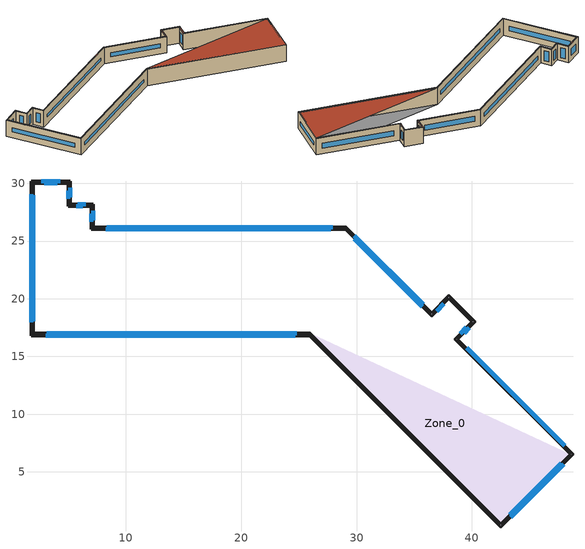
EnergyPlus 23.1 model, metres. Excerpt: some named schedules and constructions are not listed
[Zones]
Zone_0
 floor outside (90.1-2019 Nonresidential CZ 0 Exterior Floor (Mass)): 42.5,0.22 25.92,16.8 1.8,16.8 1.8,30.2 5.2,30.2 5.2,28.2 7.2,28.2 7.2,26.2 7,26.2 7,26 29,26 36.5,18.5 38,20 40,18 38.5,16.5 48.5,6.5 26,17 2,17 2,30 5,30 5,28 7,28 7,26.2 29.08,26.2 36.5,18.78 38,20.28 40.28,18 38.78,16.5 48.78,6.5 z12
 wall outside (90.1-2019 Nonresidential CZ 0 Exterior Wall (Mass)): 42.5,0.22 48.78,6.5 38.78,16.5 40.28,18 38,20.28 36.5,18.78 29.08,26.2 7.2,26.2 7.2,28.2 5.2,28.2 5.2,30.2 1.8,30.2 1.8,16.8 25.92,16.8 42.5,0.22 / 42.5,0.5 26,17 2,17 2,30 5,30 5,28 7,28 7,26 29,26 36.5,18.5 38,20 40,18 38.5,16.5 48.5,6.5 42.5,0.5 z12:15
 window (90.1-2019 Nonresidential CZ 0 Glazing (Operable)): 43.34,1.06 47.94,5.66 z13.19:13.81; 48.03,7.25 39.53,15.75 z13.06:13.94; 39.31,17.03 39.76,17.47 z12.74:14.26; 35.77,19.51 29.81,25.47 z13.03:13.97; 27.92,26.2 8.36,26.2 z13.16:13.84; 7.2,26.79 7.2,27.61 / 5.2,28.79 5.2,29.61 z12.59:14.41; 6.55,28.2 5.85,28.2 / 5,29.35 5,28.65 / 7,27.35 7,26.65 z12.65:14.35; 4.32,30.2 2.68,30.2 z12.88:14.12; 1.8,29.06 1.8,17.94 z13.14:13.86; 3.05,16.8 24.67,16.8 / 8.25,26 27.75,26 z13.25:13.75; 24.83,17 3.17,17 z13.17:13.83; 2,18.05 2,28.95 z13.05:13.95; 2.92,30 4.08,30 z12.92:14.08; 5.71,28 6.29,28 z12.71:14.29; 29.79,25.21 35.71,19.29 z13.12:13.88; 36.93,18.93 37.57,19.57 z12.61:14.39; 39.52,17.52 38.98,16.98 z12.68:14.32; 47.73,5.73 43.27,1.27 z13.1:13.9
 roof outside (90.1-2019 Nonresidential CZ 0 Exterior Roof (Mass)): 42.5,0.22 48.78,6.5 38.78,16.5 40.28,18 38,20.28 36.5,18.78 29.08,26.2 7,26.2 7,28 5,28 5,30 2,30 2,17 26,17 48.5,6.5 38.5,16.5 40,18 38,20 36.5,18.5 29,26 7,26 7,26.2 7.2,26.2 7.2,28.2 5.2,28.2 5.2,30.2 1.8,30.2 1.8,16.8 25.92,16.8 z15
[Schedule:Day:Hourly]
54294bf3-85da-4523-a0c6-ad102283ca47: Fraction, 1, 1, 1, 0, 0, 0, 1, 1, 1, 1, 0, 0, 0, 0, 0, 0, 0, 0, 0, 1, 1, 1, 1, 1
c5780e85-8b34-4b9a-95e7-ff2b00eed42b: Fraction, 1, 1, 1, 1, 1, 0, 0, 1, 1, 1, 1, 1, 1, 1, 1, 1, 1, 1, 1, 1, 1, 1, 1, 1
ddc76f2f-dcde-47a0-8888-d9a79556f6d1: Fraction, 1, 1, 1, 1, 1, 1, 1, 1, 1, 1, 1, 1, 0, 1, 0, 0, 0, 0, 1, 1, 1, 1, 1, 1
c092d5a7-1720-4d03-bdc7-5da572980597: Fraction, 1, 1, 1, 1, 1, 0, 0, 0, 1, 1, 1, 0, 0, 0, 0, 0, 1, 1, 1, 1, 1, 1, 1, 1
ee0a513e-ec3a-4a11-81cf-5c248927edf8: Fraction, 1, 1, 1, 1, 1, 1, 1, 1, 1, 0, 1, 0, 0, 0, 1, 0, 1, 1, 1, 1, 1, 1, 1, 1
11e8dd3c-94d4-47ab-b4ff-8f1fab3e6f0c: Fraction, 1, 1, 1, 1, 0, 1, 0, 1, 1, 1, 0, 0, 0, 1, 0, 0, 0, 1, 1, 1, 0, 0, 0, 0
287db727-fdd2-4928-a836-0648d2c029d8: Fraction, 0, 0, 1, 1, 0, 0, 0, 0, 1, 1, 1, 1, 1, 1, 1, 1, 1, 1, 1, 1, 1, 1, 1, 1
85125328-312a-408b-abeb-543139fe87d2: Fraction, 1, 1, 1, 1, 1, 0, 1, 0, 1, 1, 1, 0, 0, 0, 0, 0, 1, 1, 1, 0, 0, 0, 0, 0
2cb76828-2d23-4a49-beb9-8fce1eb3aaa3: Fraction, 0, 0, 0, 1, 1, 0, 0, 0, 1, 1, 1, 1, 1, 1, 1, 1, 1, 1, 1, 1, 1, 1, 1, 1
28f35d84-5c10-4532-9864-35f7762e891c: Fraction, 1, 1, 1, 1, 0, 1, 0, 0, 0, 1, 1, 1, 0, 1, 1, 1, 1, 1, 1, 1, 1, 1, 1, 1
7573ed5e-101e-4356-b538-c522b658bddf: Fraction, 1, 1, 1, 0, 1, 1, 1, 1, 1, 1, 1, 0, 0, 1, 0, 0, 1, 0, 1, 1, 1, 1, 1, 1
b1136cd5-07a7-4899-875b-849d37357c2a: Fraction, 1, 1, 1, 1, 1, 1, 1, 1, 1, 1, 1, 0, 0, 1, 1, 1, 1, 1, 1, 1, 1, 1, 1, 0
a6287f36-a2fb-48ff-881f-1aca6c83e91f: Fraction, 0, 1, 0, 0, 0, 0, 0, 0, 1, 1, 1, 0, 0, 0, 0, 0, 1, 1, 1, 1, 1, 1, 1, 1
65d0f523-ebc0-4dfb-9af1-18cfb9e67dfd: Fraction, 1, 0, 0, 0, 0, 0, 0, 0, 1, 1, 0, 1, 1, 1, 0, 1, 1, 1, 1, 1, 0, 0, 0, 0
5273d7b5-6fbc-4064-914b-15736bafbad9: Fraction, 0, 0, 0, 1, 0, 1, 1, 1, 1, 1, 1, 1, 0, 0, 0, 0, 1, 0, 1, 1, 1, 1, 1, 1
9d95ba4a-597e-41a0-85ae-ac670fd4f5f6: Fraction, 1, 1, 1, 1, 1, 1, 0, 0, 1, 1, 1, 0, 0, 1, 1, 1, 1, 1, 1, 1, 1, 1, 1, 1
e9f9b0f3-b47f-403a-9f5c-4aac1d7d01f0: Fraction, 1, 0, 0, 0, 0, 0, 1, 0, 0, 0, 0, 1, 1, 1, 1, 1, 1, 1, 1, 1, 1, 1, 1, 1
065d3883-a38a-47f4-8884-9ac10b325c12: Fraction, 1, 1, 1, 0, 1, 0, 0, 1, 1, 1, 1, 0, 1, 0, 0, 0, 0, 0, 0, 1, 1, 1, 1, 1
c74323a5-20c3-4353-8ff6-06528f7613b8: Fraction, 1, 1, 1, 0, 0, 0, 1, 1, 1, 1, 1, 1, 0, 0, 0, 0, 1, 1, 1, 1, 1, 1, 1, 1
4ae2b523-f047-4e47-ba19-33ad639b5592: Fraction, 1, 0, 0, 0, 0, 1, 0, 0, 1, 1, 1, 0, 0, 0, 0, 0, 0, 0, 0, 1, 1, 1, 1, 1
836a5196-3138-4b95-9cce-e4980ae71ec3: Fraction, 1, 1, 0, 0, 0, 1, 1, 0, 1, 1, 0, 0, 0, 0, 0, 0, 0, 0, 0, 0, 1, 1, 1, 1
22c8cf97-69cf-4ab0-beed-e02628b39050: Fraction, 1, 1, 1, 1, 1, 1, 1, 0, 1, 1, 0, 0, 0, 0, 0, 0, 1, 0, 0, 0, 0, 0, 1, 1
2ad129a5-19b3-41b5-bcd6-fe1f075f6af7: Fraction, 1, 1, 1, 1, 1, 1, 1, 1, 1, 0, 1, 0, 0, 0, 1, 1, 1, 1, 1, 1, 1, 1, 0, 0
b2bc53f8-4970-4170-94a9-363ba54c0f39: Fraction, 0, 0, 0, 0, 0, 0, 0, 0, 0, 1, 0, 1, 1, 0, 1, 1, 1, 1, 1, 0, 1, 1, 1, 0
f388e3b2-6792-4a16-9cf0-c9a8ef180db0: Fraction, 0, 0, 0, 0, 0, 0, 0, 0, 1, 1, 1, 0, 0, 0, 1, 1, 0, 0, 1, 1, 1, 1, 1, 0
1325ee2e-3f63-40ca-9223-122dd59afa42: Fraction, 1, 1, 1, 1, 1, 1, 1, 1, 1, 1, 0, 1, 0, 0, 0, 1, 1, 1, 1, 1, 1, 1, 1, 1
27148672-c6c2-4202-a8a7-c8017401abbf: Fraction, 1, 0, 0, 0, 0, 0, 0, 0, 0, 1, 0, 0, 0, 0, 0, 1, 1, 1, 1, 0, 1, 0, 0, 0
af54ec4b-8552-42e7-a569-5330083a83ba: Fraction, 1, 1, 1, 1, 0, 0, 0, 0, 0, 0, 0, 1, 1, 1, 1, 1, 1, 1, 0, 1, 1, 1, 1, 1
6f9bae2d-8691-4de0-ade3-c5a39bc2ea9a: Fraction, 1, 0, 1, 1, 0, 1, 1, 0, 1, 1, 0, 0, 0, 1, 1, 0, 1, 1, 1, 1, 1, 1, 1, 1
c62fc0fd-debc-49bb-b7b8-57af301d3f57: Fraction, 1, 1, 1, 1, 0, 0, 0, 0, 1, 1, 0, 0, 1, 1, 1, 1, 1, 1, 1, 1, 1, 1, 1, 1
f0f40fe1-954e-49fa-ad52-d1537d7faf39: Fraction, 1, 1, 1, 1, 1, 0, 1, 1, 1, 0, 1, 0, 0, 0, 0, 0, 1, 1, 1, 1, 1, 1, 1, 0
616c088d-1314-4efb-9af4-14e68d1f2607: Fraction, 0, 0, 0, 0, 0, 0, 0, 0, 1, 0, 0, 0, 0, 0, 0, 0, 1, 1, 1, 1, 1, 1, 1, 1
8fc3e8fd-5c33-499a-b936-1379d7217410: Fraction, 1, 1, 1, 1, 1, 1, 1, 1, 1, 0, 0, 0, 0, 0, 0, 1, 1, 1, 1, 1, 1, 1, 1, 1
80c093d4-380a-42f3-bccd-6b0be7cd66e9: Fraction, 1, 0, 1, 1, 0, 0, 0, 0, 1, 0, 0, 0, 0, 0, 0, 0, 0, 0, 1, 1, 1, 1, 1, 1
78c573d0-b004-4d69-9ea5-7bc1d3a5cac5: Fraction, 1, 1, 0, 0, 0, 0, 0, 0, 1, 1, 1, 1, 1, 0, 1, 0, 0, 1, 1, 1, 1, 1, 1, 1
ca11f8a2-1c49-4295-89ff-ac73dd8e704a: Fraction, 1, 1, 0, 0, 0, 0, 0, 0, 0, 0, 1, 1, 1, 1, 1, 1, 1, 1, 1, 1, 0, 1, 1, 1
9c369722-5cbb-4106-9a10-a2cfe55e28b9: Fraction, 0, 0, 0, 0, 0, 1, 1, 1, 1, 1, 1, 0, 0, 0, 0, 0, 0, 1, 1, 1, 1, 1, 1, 1
2673e3cd-b472-4e99-ab4e-14b806ffc3ee: Fraction, 1, 0, 0, 0, 0, 0, 0, 1, 1, 1, 1, 1, 1, 1, 1, 1, 0, 0, 0, 0, 0, 0, 0, 0
563f395e-6951-4efc-8b65-e89015057554: Fraction, 1, 0, 1, 1, 0, 1, 1, 1, 1, 1, 1, 1, 0, 1, 1, 1, 1, 1, 1, 1, 1, 1, 1, 1
da14b9d4-8eec-42b3-ae6a-8bdf6108e1c1: Fraction, 1, 0, 0, 0, 0, 0, 0, 0, 0, 0, 1, 1, 1, 1, 1, 0, 0, 1, 1, 1, 1, 1, 1, 1
3c8fb796-674f-4ba5-b7bd-120ac39db031: Fraction, 0, 0, 0, 1, 0, 0, 0, 0, 1, 1, 0, 0, 0, 0, 0, 0, 0, 0, 1, 1, 1, 1, 1, 1
3ed0f546-0992-4db4-bd1f-2ac5bddc4448: Fraction, 1, 0, 1, 1, 1, 1, 1, 1, 1, 1, 0, 1, 1, 1, 0, 0, 0, 0, 0, 1, 1, 1, 1, 0
be23d029-b911-4646-94e4-493ae37b2a39: Fraction, 0, 0, 0, 0, 0, 1, 0, 0, 0, 1, 1, 1, 1, 0, 0, 1, 1, 1, 1, 1, 1, 1, 1, 0
c318b320-2816-4df7-9903-b9406f101c48: Fraction, 0, 0, 0, 0, 0, 0, 1, 1, 1, 1, 1, 0, 0, 0, 0, 0, 0, 1, 1, 1, 1, 1, 1, 1
407700ea-0581-4993-82b0-564ecb4134a2: Fraction, 1, 0, 0, 0, 0, 0, 0, 1, 1, 1, 1, 0, 0, 0, 0, 1, 1, 1, 1, 1, 1, 1, 1, 1
85621fd4-5b09-4336-b621-6064d0d8c29f: Fraction, 1, 1, 0, 0, 0, 0, 0, 1, 1, 1, 0, 0, 0, 0, 1, 1, 1, 1, 1, 1, 1, 1, 1, 1
06862c44-80c1-4bcd-9ea6-63763f808309: Fraction, 0, 0, 0, 0, 0, 0, 0, 1, 1, 0, 0, 0, 1, 1, 1, 1, 1, 1, 1, 1, 1, 1, 1, 1
24ab70df-0190-462f-8fed-5e89c7d7fab1: Fraction, 0, 0, 0, 0, 0, 0, 0, 0, 1, 0, 0, 1, 1, 1, 0, 0, 1, 1, 1, 1, 1, 1, 1, 1
011eb573-06e7-4fba-b7c0-4da922ddcf5a: Fraction, 1, 1, 1, 0, 0, 0, 1, 1, 1, 0, 0, 0, 0, 0, 0, 0, 0, 0, 1, 1, 1, 1, 1, 1
c8f4c8ee-021c-42ac-9a1e-da3cca507f80: Fraction, 1, 1, 1, 1, 1, 1, 1, 0, 0, 0, 0, 1, 1, 1, 1, 1, 1, 1, 1, 1, 1, 1, 1, 0
0ed3388e-e787-4350-a624-9d0bc6d509d4: Fraction, 0, 0, 0, 0, 0, 0, 0, 0, 1, 1, 1, 0, 0, 0, 0, 1, 1, 1, 0, 0, 0, 0, 0, 0
821be4ed-55cf-4279-9ca4-e80049501189: Fraction, 0, 0, 0, 0, 0, 0, 0, 0, 0, 0, 0, 0, 0, 0, 0, 1, 1, 1, 1, 0, 0, 0, 1, 0
fdcac26f-ad20-4648-8a4e-a439740f9f05: Fraction, 0, 0, 0, 0, 0, 0, 0, 0, 1, 1, 0, 0, 1, 0, 1, 1, 1, 1, 1, 1, 1, 1, 1, 0
92d3656b-5388-4264-a835-6bcb01692d5c: Fraction, 0, 0, 0, 0, 0, 0, 0, 1, 1, 1, 0, 1, 1, 1, 1, 1, 1, 1, 1, 0, 0, 0, 0, 0
1342560d-3538-4e20-83cf-2ebf14cce0f8: Fraction, 0, 0, 0, 0, 0, 1, 1, 1, 1, 1, 0, 0, 0, 0, 0, 0, 0, 1, 1, 1, 1, 1, 1, 1
828e2f64-4d67-4d6d-a104-e4d2f281f679: Fraction, 0, 0, 0, 0, 0, 0, 0, 0, 0, 0, 1, 1, 1, 1, 1, 1, 0, 1, 1, 1, 1, 1, 1, 1
7671a26f-82d2-4a94-ad62-79b34b3ecaae: Fraction, 0, 0, 0, 0, 0, 0, 0, 0, 0, 0, 0, 0, 1, 1, 1, 1, 1, 1, 1, 1, 1, 0, 0, 0
a16ed777-67c3-4684-9cb1-8105483cb621: Fraction, 0, 0, 0, 0, 0, 0, 0, 1, 1, 1, 0, 0, 0, 0, 0, 0, 0, 1, 1, 1, 1, 0, 0, 0
def240ec-a705-4a2d-a7f0-9fd50d1cf281: Fraction, 0, 0, 0, 0, 0, 0, 0, 0, 1, 1, 0, 0, 0, 0, 1, 0, 0, 0, 0, 0, 0, 0, 0, 0
f99944f0-9aab-4769-b400-c3d09f0c2f50: Fraction, 0, 0, 0, 0, 0, 0, 0, 0, 0, 1, 1, 1, 1, 0, 1, 1, 1, 1, 1, 1, 1, 1, 1, 1
5d3375fd-c769-4833-8961-eedf7c363963: Fraction, 0, 0, 0, 0, 0, 0, 0, 0, 1, 0, 0, 0, 0, 0, 0, 0, 0, 1, 0, 0, 0, 0, 0, 0
1e31f056-2058-43e6-8f6c-0174bea2f0e4: Fraction, 0, 0, 0, 0, 0, 0, 0, 0, 1, 1, 0, 0, 0, 0, 0, 0, 1, 1, 1, 1, 1, 1, 0, 0
b5944181-7e42-4eaf-943d-f5d068384b03: Fraction, 0, 0, 0, 0, 0, 0, 0, 1, 1, 1, 0, 0, 0, 1, 1, 1, 1, 0, 0, 0, 0, 0, 0, 0
e0133a6c-9dfb-4cb7-913a-b92c47321acc: Fraction, 0, 0, 0, 0, 0, 0, 0, 0, 1, 1, 0, 0, 0, 0, 0, 0, 0, 1, 1, 1, 1, 1, 1, 0
2b337559-7c17-4475-bc21-e17721bcca5a: Fraction, 0, 0, 0, 0, 1, 0, 0, 1, 1, 1, 1, 0, 0, 0, 0, 0, 1, 1, 1, 1, 1, 1, 1, 1
2209bea6-7e6b-4ab6-8811-249eb083ffed: Fraction, 1, 1, 1, 1, 1, 0, 0, 0, 1, 1, 1, 1, 1, 0, 1, 1, 1, 1, 1, 1, 1, 1, 1, 1
ea62961a-6482-4e83-afe6-4ea1ecd500a5: Fraction, 0, 0, 0, 0, 0, 0, 0, 0, 1, 1, 0, 0, 0, 0, 1, 1, 1, 1, 1, 1, 1, 1, 1, 1
ff3a062f-c8d9-4f88-bb74-2c0f31114c24: Fraction, 1, 1, 1, 1, 1, 1, 1, 0, 1, 1, 1, 1, 1, 0, 1, 1, 1, 1, 1, 1, 1, 1, 0, 0
f97c098a-c480-495d-97dc-28f328e07526: Fraction, 0, 0, 0, 0, 0, 0, 0, 0, 1, 1, 1, 0, 1, 1, 1, 1, 1, 1, 1, 1, 1, 0, 0, 0
845d0f95-ff3c-475a-b577-6c8a8ff5ad74: Fraction, 0, 0, 0, 0, 0, 0, 0, 0, 1, 1, 1, 1, 0, 0, 0, 1, 1, 1, 1, 1, 1, 1, 0, 0
6e647f74-c9a8-4ad0-844b-c2d00c0372e7: Fraction, 0, 0, 0, 0, 0, 0, 0, 0, 0, 1, 1, 1, 0, 0, 1, 1, 1, 1, 1, 0, 0, 0, 0, 0
635d95f7-9d4a-4f36-9c77-6872261c7b71: Fraction, 0, 0, 0, 0, 0, 0, 0, 0, 1, 0, 1, 1, 0, 0, 0, 0, 0, 0, 0, 0, 0, 0, 0, 0
3c5ccd44-85e6-47cf-b045-1e6560dda154: Fraction, 0, 0, 0, 0, 0, 0, 0, 0, 1, 1, 0, 1, 1, 1, 1, 1, 1, 1, 0, 0, 0, 0, 0, 0
177fd066-524d-4dd7-b706-24b8e065b633: Fraction, 0, 0, 0, 0, 0, 0, 0, 0, 0, 1, 1, 1, 1, 0, 1, 1, 1, 1, 0, 0, 0, 0, 0, 0
73333ad7-b3b4-4912-8c9c-7dd74942e1ec: Fraction, 0, 0, 0, 0, 0, 0, 0, 0, 0, 1, 1, 1, 0, 1, 1, 1, 1, 1, 1, 1, 1, 1, 1, 0
311bf6c5-9e91-4c42-af72-873985c805c4: Fraction, 0, 0, 0, 0, 0, 0, 0, 0, 0, 1, 1, 1, 0, 0, 0, 0, 1, 0, 0, 0, 0, 0, 0, 0
d537979f-f503-46b7-b6aa-8ca9676e7a9d: Fraction, 0, 0, 0, 0, 0, 0, 0, 0, 1, 1, 0, 0, 1, 1, 1, 1, 0, 0, 0, 0, 0, 0, 0, 0
369824b3-fc21-44da-ab3e-5b76d00dd9f7: Fraction, 0, 0, 0, 0, 0, 0, 0, 0, 1, 1, 1, 1, 0, 0, 0, 0, 0, 0, 0, 0, 0, 0, 0, 0
afa05f14-4bb0-4d87-868e-22eec65f56ea: Fraction, 0, 0, 0, 0, 0, 0, 0, 0, 1, 1, 1, 1, 1, 1, 1, 0, 0, 0, 0, 0, 0, 0, 0, 0
6daa33b1-5b3b-478c-b9f9-97920fe87f17: Fraction, 0, 0, 0, 0, 0, 0, 0, 0, 0, 0, 0, 0, 0, 0, 0, 1, 1, 1, 0, 0, 0, 0, 0, 0
d338e27e-3305-4ea6-b575-b1b9253ecde1: Fraction, 0, 0, 0, 0, 0, 0, 0, 0, 1, 0, 0, 0, 0, 0, 0, 0, 0, 0, 0, 0, 0, 0, 0, 0
cac06e9b-79c2-4693-b1c4-2646209b1be6: Fraction, 0, 0, 0, 0, 0, 0, 0, 0, 0, 1, 1, 1, 1, 1, 1, 1, 0, 0, 1, 1, 1, 1, 0, 0
1b9560b2-2f5b-45cb-81eb-80696c191778: Fraction, 0, 0, 0, 0, 0, 0, 0, 1, 1, 1, 0, 0, 0, 0, 0, 0, 0, 1, 1, 1, 1, 1, 1, 1
0ef789d1-dff8-4177-bfd1-99627516ae1f: Fraction, 1, 0, 0, 0, 0, 0, 0, 0, 1, 1, 0, 1, 0, 0, 0, 1, 1, 1, 1, 1, 1, 1, 1, 0
d13ab1fa-bd68-4e44-9fc2-9e0a756c9f7f: Fraction, 0, 0, 0, 0, 0, 0, 0, 0, 1, 1, 1, 0, 0, 0, 1, 1, 1, 0, 0, 0, 0, 0, 0, 0
b495dc72-52f9-499b-bcd9-59f3555e84c3: Fraction, 0, 0, 0, 0, 0, 0, 0, 0, 1, 1, 0, 0, 0, 0, 0, 0, 0, 0, 1, 1, 1, 1, 0, 0
d7b8bbe7-80de-490e-9d98-b0fecebbed17: Fraction, 0, 0, 0, 0, 0, 0, 0, 0, 1, 1, 0, 1, 1, 1, 0, 0, 0, 0, 0, 0, 0, 0, 0, 0
cf29c464-3747-4b70-b4a6-6d76851f173d: Fraction, 0, 0, 0, 0, 0, 0, 0, 0, 1, 1, 1, 0, 0, 1, 1, 1, 1, 1, 1, 1, 0, 0, 0, 0
6dc5f3bb-9b4a-450b-81b2-aeb12a0bb7af: Fraction, 0, 0, 0, 0, 0, 0, 0, 0, 1, 1, 0, 0, 0, 0, 1, 1, 0, 1, 1, 1, 1, 0, 0, 0
a3ad0705-512c-4f6d-8d86-86dee93f516f: Fraction, 0, 0, 0, 0, 0, 0, 0, 0, 0, 1, 0, 0, 0, 0, 0, 0, 0, 1, 1, 1, 1, 1, 0, 0
8a3be491-726d-44a3-abb4-e10b71fbb79e: Fraction, 0, 0, 0, 0, 0, 0, 0, 0, 1, 1, 0, 0, 0, 1, 0, 0, 1, 1, 0, 0, 0, 0, 0, 0
ecb267da-aa45-4e1a-94cb-1635a30fdeec: Fraction, 0, 0, 0, 0, 0, 0, 0, 0, 0, 1, 1, 1, 1, 0, 1, 1, 1, 1, 1, 1, 1, 0, 0, 0
0368594e-5533-41e3-aecb-a936a63e1ebf: Fraction, 0, 0, 0, 0, 0, 0, 0, 0, 1, 1, 1, 0, 0, 0, 0, 1, 1, 1, 1, 1, 1, 1, 1, 1
1ed8c040-f24a-4a63-9b4e-f13107787ed5: Fraction, 1, 0, 0, 0, 0, 0, 0, 1, 1, 1, 0, 0, 0, 0, 1, 1, 1, 1, 1, 1, 0, 0, 0, 1
7d220da3-ec7d-44cd-9a86-d4b298e25248: Fraction, 1, 1, 1, 1, 1, 1, 1, 1, 1, 1, 1, 0, 0, 1, 1, 0, 1, 1, 1, 1, 1, 1, 1, 1
324fa008-667f-49e7-9dd9-5aa4cae62ec6: Fraction, 1, 1, 1, 1, 1, 1, 1, 1, 1, 1, 1, 0, 0, 0, 0, 1, 1, 1, 1, 1, 1, 1, 1, 1
40dd4215-11e9-41d8-958b-3687e00edc6f: Fraction, 1, 1, 1, 1, 1, 1, 1, 1, 1, 1, 1, 0, 1, 1, 1, 1, 1, 1, 1, 1, 1, 1, 1, 1
3e3b173e-f25f-46b6-8d77-9f8e34c4b63a: Fraction, 1, 1, 1, 1, 0, 1, 1, 1, 1, 1, 1, 0, 0, 0, 1, 1, 1, 1, 1, 1, 1, 1, 1, 1
ac7abab2-0f38-402a-8c3c-f92970c2abfe: Fraction, 1, 1, 1, 1, 0, 1, 1, 1, 1, 1, 1, 0, 0, 0, 1, 0, 0, 0, 1, 1, 0, 0, 0, 0
fb488e4e-1902-4557-8e1c-3724d6a7139e: Fraction, 0, 0, 0, 1, 0, 0, 0, 0, 1, 0, 0, 0, 0, 0, 0, 0, 0, 0, 0, 0, 0, 0, 0, 0
c93a405d-e1d1-4aa6-a41a-94a853361c1e: Fraction, 0, 0, 0, 0, 0, 0, 0, 0, 0, 1, 1, 1, 0, 0, 1, 1, 0, 0, 0, 0, 0, 0, 0, 0
77033257-2474-4d9f-b3c5-6342b1a5bf33: Fraction, 0, 0, 0, 0, 0, 0, 0, 0, 0, 1, 1, 0, 0, 1, 0, 1, 0, 0, 1, 0, 1, 1, 0, 1
26e80e66-28d4-44ec-a3ba-0d8d4368a07c: Fraction, 1, 0, 0, 0, 0, 0, 0, 0, 0, 0, 0, 0, 0, 1, 1, 1, 1, 1, 1, 1, 0, 0, 0, 0
e4119a78-8fb5-41ed-9424-66499294496f: Fraction, 0, 0, 0, 0, 0, 0, 0, 0, 0, 0, 0, 0, 1, 1, 1, 1, 1, 1, 1, 0, 0, 0, 0, 0
a8f4a6c8-7054-485e-8872-b6f5ef7f9fb8: Fraction, 0, 0, 0, 0, 0, 0, 0, 0, 0, 0, 0, 0, 0, 0, 1, 0, 0, 0, 1, 0, 0, 0, 0, 0
b1ee4c92-5d69-4b43-994b-4a15fded87c4: Fraction, 0, 0, 0, 0, 0, 0, 0, 0, 0, 1, 1, 1, 1, 1, 1, 1, 1, 1, 1, 1, 0, 0, 0, 0
5e85b4ca-cf63-4388-ad12-6c756ad18417: Fraction, 0, 0, 0, 0, 0, 0, 0, 0, 1, 1, 1, 1, 0, 0, 0, 0, 1, 1, 1, 1, 1, 1, 0, 1
8732d9bf-8fb0-4b48-8d65-5c943590560f: Fraction, 0, 0, 0, 0, 0, 0, 0, 0, 0, 0, 1, 0, 0, 0, 0, 1, 1, 1, 1, 1, 0, 0, 0, 1
a885ff04-2df5-4b27-a593-67a272839467: Fraction, 0, 0, 0, 0, 0, 0, 0, 0, 0, 1, 1, 1, 1, 0, 0, 0, 0, 0, 0, 0, 0, 0, 0, 0
ee70e0ea-76b7-41ff-8b10-e06696e54d1f: Fraction, 0, 0, 0, 0, 0, 0, 0, 0, 0, 0, 1, 1, 1, 1, 1, 1, 1, 0, 1, 0, 0, 0, 0, 0
39aa7519-0c0d-4990-9bbb-bb7ca88e7094: Fraction, 0, 0, 0, 0, 0, 0, 0, 0, 1, 1, 1, 1, 0, 1, 0, 1, 0, 0, 0, 0, 1, 0, 0, 0
1e5c7598-4ebd-4c75-b707-2afdb0e09caf: Fraction, 0, 0, 0, 0, 0, 0, 0, 0, 1, 1, 1, 1, 0, 1, 1, 1, 1, 1, 1, 1, 1, 0, 0, 0
85a7d203-ef48-4ef1-a435-13be9f17af94: Fraction, 0, 0, 0, 0, 0, 0, 0, 0, 1, 1, 1, 0, 1, 0, 0, 1, 1, 1, 1, 1, 1, 1, 1, 0
5c984582-06f6-4cd1-80e3-43699de32e44: Fraction, 0, 0, 1, 1, 0, 0, 1, 0, 1, 1, 1, 1, 0, 1, 1, 1, 1, 1, 1, 1, 1, 1, 1, 1
3506ff8d-385e-49d8-93fd-f9ad21ea35a9: Fraction, 1, 1, 0, 1, 1, 1, 0, 1, 1, 1, 1, 1, 1, 0, 0, 1, 1, 1, 1, 1, 1, 1, 1, 1
f44aa20c-b8e9-4b48-bafb-84d4a86d55bb: Fraction, 1, 1, 1, 1, 1, 1, 1, 1, 1, 1, 1, 0, 0, 0, 0, 0, 1, 1, 1, 1, 1, 1, 0, 1
c765f903-7dbc-4916-9938-cef9b8ede5c7: Fraction, 0, 0, 1, 1, 0, 1, 1, 0, 1, 1, 1, 0, 0, 0, 0, 1, 1, 1, 1, 1, 1, 1, 1, 1
0f3c8d1e-18f3-44f9-8ebd-2103af592705: Fraction, 1, 0, 1, 0, 0, 0, 0, 0, 1, 1, 1, 0, 0, 0, 0, 0, 1, 1, 1, 1, 1, 1, 1, 1
6b6d6cc0-3aff-4455-91e2-dfee50f0f43c: Fraction, 1, 0, 0, 0, 0, 0, 0, 0, 1, 1, 1, 1, 0, 0, 0, 0, 1, 1, 1, 1, 1, 1, 1, 1
4679e7d5-e39c-4f07-aa26-841675fd18c1: Fraction, 1, 1, 1, 0, 0, 1, 1, 0, 1, 1, 1, 0, 0, 0, 0, 0, 1, 1, 1, 1, 1, 1, 1, 1
5d371247-557f-47a8-b8d8-e68dcb4d4b0d: Fraction, 1, 0, 0, 0, 0, 1, 1, 0, 1, 1, 1, 1, 1, 1, 1, 1, 1, 1, 1, 1, 1, 1, 0, 0
[Schedule:Year]
CoolAvail_Zone_0: Fraction, CoolAvail_Zone_0_0, 1, 1, 1, 7, CoolAvail_Zone_0_1, 1, 8, 1, 14, CoolAvail_Zone_0_2, 1, 15, 1, 21, CoolAvail_Zone_0_3, 1, 22, 1, 28, CoolAvail_Zone_0_4, 1, 29, 2, 4, CoolAvail_Zone_0_5, 2, 5, 2, 11, CoolAvail_Zone_0_6, 2, 12, 2, 18, CoolAvail_Zone_0_7, 2, 19, 2, 25, CoolAvail_Zone_0_8, 2, 26, 3, 4, CoolAvail_Zone_0_9, 3, 5, 3, 11, CoolAvail_Zone_0_10, 3, 12, 3, 18, CoolAvail_Zone_0_11, 3, 19, 3, 25, CoolAvail_Zone_0_12, 3, 26, 4, 1, CoolAvail_Zone_0_13, 4, 2, 4, 8, CoolAvail_Zone_0_14, 4, 9, 4, 15, CoolAvail_Zone_0_15, 4, 16, 4, 22, CoolAvail_Zone_0_16, 4, 23, 4, 29, CoolAvail_Zone_0_17, 4, 30, 5, 6, CoolAvail_Zone_0_18, 5, 7, 5, 13, CoolAvail_Zone_0_19, 5, 14, 5, 20, CoolAvail_Zone_0_20, 5, 21, 5, 27, CoolAvail_Zone_0_21, 5, 28, 6, 3, CoolAvail_Zone_0_22, 6, 4, 6, 10, CoolAvail_Zone_0_23, 6, 11, 6, 17, CoolAvail_Zone_0_24, 6, 18, 6, 24, CoolAvail_Zone_0_25, 6, 25, 7, 1, CoolAvail_Zone_0_26, 7, 2, 7, 8, CoolAvail_Zone_0_27, 7, 9, 7, 15, CoolAvail_Zone_0_28, 7, 16, 7, 22, CoolAvail_Zone_0_29, 7, 23, 7, 29, CoolAvail_Zone_0_30, 7, 30, 8, 5, CoolAvail_Zone_0_31, 8, 6, 8, 12, CoolAvail_Zone_0_32, 8, 13, 8, 19, CoolAvail_Zone_0_33, 8, 20, 8, 26, CoolAvail_Zone_0_34, 8, 27, 9, 2, CoolAvail_Zone_0_35, 9, 3, 9, 9, CoolAvail_Zone_0_36, 9, 10, 9, 16, CoolAvail_Zone_0_37, 9, 17, 9, 23, CoolAvail_Zone_0_38, 9, 24, 9, 30, CoolAvail_Zone_0_39, 10, 1, 10, 7, CoolAvail_Zone_0_40, 10, 8, 10, 14, CoolAvail_Zone_0_41, 10, 15, 10, 21, CoolAvail_Zone_0_42, 10, 22, 10, 28, CoolAvail_Zone_0_43, 10, 29, 11, 4, CoolAvail_Zone_0_44, 11, 5, 11, 11, CoolAvail_Zone_0_45, 11, 12, 11, 18, CoolAvail_Zone_0_46, 11, 19, 11, 25, CoolAvail_Zone_0_47, 11, 26, 12, 2, CoolAvail_Zone_0_48, 12, 3, 12, 9, CoolAvail_Zone_0_49, 12, 10, 12, 16, CoolAvail_Zone_0_50, 12, 17, 12, 23, CoolAvail_Zone_0_51, 12, 24, 12, 30, CoolAvail_Zone_0_52, 12, 31, 12, 31
[Schedule:Week:Daily]
CoolAvail_Zone_0_0: a47efbb3-8e6d-4774-95d1-46b087b31c5e, 57f34022-d819-4384-9e1f-02092097e40d, c08441cd-ee53-465c-a1b1-4d608fd82c28, 013b98ff-380a-460b-88fe-195801fb3ee4, 24f12065-6acc-4353-aea1-1e7bf3a154c7, 2ffb9a90-0371-4b34-83f1-cfbd505223c8, c82af832-c5e7-4174-8be8-e3f6b4737dea, a47efbb3-8e6d-4774-95d1-46b087b31c5e, a47efbb3-8e6d-4774-95d1-46b087b31c5e, a47efbb3-8e6d-4774-95d1-46b087b31c5e, a47efbb3-8e6d-4774-95d1-46b087b31c5e, a47efbb3-8e6d-4774-95d1-46b087b31c5e
CoolAvail_Zone_0_1: 35356652-2a4c-4673-88ed-ea814acc474a, 328dad13-c2b3-4da7-a89d-15c9df56ae87, c186d63c-1275-4ac5-a386-26112cf84745, 9fa26d63-f8f3-4328-8a38-ea3f89546da2, dde7774d-4350-4cee-a4af-9bf52c96fd02, a90622b7-60d0-4b03-8709-3d50031b0942, d9715c53-1a7c-4fc7-8de8-d3fbf316f220, 35356652-2a4c-4673-88ed-ea814acc474a, 35356652-2a4c-4673-88ed-ea814acc474a, 35356652-2a4c-4673-88ed-ea814acc474a, 35356652-2a4c-4673-88ed-ea814acc474a, 35356652-2a4c-4673-88ed-ea814acc474a
CoolAvail_Zone_0_2: 42e2b256-091c-4f07-a7b0-6c294193babe, 813785e2-ae8c-4a3c-a06c-4060a5be0ad9, dde7774d-4350-4cee-a4af-9bf52c96fd02, c0829abc-fd72-47b4-bce2-6b7cfe3e84ab, 57f34022-d819-4384-9e1f-02092097e40d, 33bf048b-d862-4e02-a0ec-8ae8813e6ef1, 7d9b2332-b27f-4906-80f4-062212a954c1, 42e2b256-091c-4f07-a7b0-6c294193babe, 42e2b256-091c-4f07-a7b0-6c294193babe, 42e2b256-091c-4f07-a7b0-6c294193babe, 42e2b256-091c-4f07-a7b0-6c294193babe, 42e2b256-091c-4f07-a7b0-6c294193babe
CoolAvail_Zone_0_3: 3ae49931-f12a-4c92-87e9-ecde3b8cef28, 06472075-53b9-425f-82b9-811ef5f300ab, 47c53bf6-da0e-4750-8e67-a6bb9290b947, 0021dfa6-125e-4ab9-9ef0-7bbd4a22aa66, 3a4de7d4-8440-45f6-a4e5-579e30507b42, a47efbb3-8e6d-4774-95d1-46b087b31c5e, 753c1403-979d-4061-bca4-07a8073dc531, 3ae49931-f12a-4c92-87e9-ecde3b8cef28, 3ae49931-f12a-4c92-87e9-ecde3b8cef28, 3ae49931-f12a-4c92-87e9-ecde3b8cef28, 3ae49931-f12a-4c92-87e9-ecde3b8cef28, 3ae49931-f12a-4c92-87e9-ecde3b8cef28
CoolAvail_Zone_0_4: 9ad87357-d671-4f85-ac71-a81e99d72f3e, 3092bc65-2f05-4de5-ab38-ba5a0cc5865b, fecc827f-9d7b-496b-9945-00c508506823, 0c015089-bf47-4cd9-b003-ec873f5ef9d0, 589ea5b7-381f-4b3e-9f50-54462c9f0a8c, 5eafde92-dd84-4e13-9e49-c3ce1aa0cb1c, 3092bc65-2f05-4de5-ab38-ba5a0cc5865b, 9ad87357-d671-4f85-ac71-a81e99d72f3e, 9ad87357-d671-4f85-ac71-a81e99d72f3e, 9ad87357-d671-4f85-ac71-a81e99d72f3e, 9ad87357-d671-4f85-ac71-a81e99d72f3e, 9ad87357-d671-4f85-ac71-a81e99d72f3e
CoolAvail_Zone_0_5: 1bf62025-e3b3-456d-b7ed-2a733bb98b39, 1e343592-afb4-4d51-a565-b9a104673638, 89e16ba1-837a-4e4f-942c-d8152b1c8fe9, dc150e97-ddc2-40f2-9911-a5929ed53fb0, eab28a7f-8ebc-4fc1-9b7e-1db7d0d63e67, 9f4f17d6-66f5-4b8c-8c6b-2f91a4ff0700, b8c29561-7a10-4fb5-947e-1cc6d8b1045e, 1bf62025-e3b3-456d-b7ed-2a733bb98b39, 1bf62025-e3b3-456d-b7ed-2a733bb98b39, 1bf62025-e3b3-456d-b7ed-2a733bb98b39, 1bf62025-e3b3-456d-b7ed-2a733bb98b39, 1bf62025-e3b3-456d-b7ed-2a733bb98b39
CoolAvail_Zone_0_6: e361116e-4dd8-4d6e-8105-75aaf6322dbf, 07f82f3a-de25-4f29-a781-0124d0a6ba7f, b9aca650-7eed-492c-a9b5-e281cbbeb5e9, 0cc6b4f0-90d4-4436-9470-903a15aadbe0, b3b8dad2-2bd2-42f2-80c4-884b575dbe14, ffd4a965-454d-4d8f-a87a-8184c8d0c6a5, 5d3ec6a1-4ec5-4dac-85ef-19bc3100983a, e361116e-4dd8-4d6e-8105-75aaf6322dbf, e361116e-4dd8-4d6e-8105-75aaf6322dbf, e361116e-4dd8-4d6e-8105-75aaf6322dbf, e361116e-4dd8-4d6e-8105-75aaf6322dbf, e361116e-4dd8-4d6e-8105-75aaf6322dbf
CoolAvail_Zone_0_7: 49066f07-d4f8-4c99-886c-e3bbb0f11668, def8c53f-cd87-4f97-aebf-8ea73488968f, 95c7e7cc-8f82-40c9-8841-75644a7fd7a7, 607c4fac-120c-427d-a7d2-9b721b757968, 6a08e65a-e27d-422c-872c-77995ed82cf9, 73da6d0f-4960-49a9-90c5-3e02c41981ce, 4ce0cbbc-e9c8-438c-9678-2e8cbd30b08d, 49066f07-d4f8-4c99-886c-e3bbb0f11668, 49066f07-d4f8-4c99-886c-e3bbb0f11668, 49066f07-d4f8-4c99-886c-e3bbb0f11668, 49066f07-d4f8-4c99-886c-e3bbb0f11668, 49066f07-d4f8-4c99-886c-e3bbb0f11668
CoolAvail_Zone_0_8: ce06b63a-8b40-4992-b6c8-5e097349f825, 034f10dc-46c1-41cc-b5c1-d2a09749caec, 3c20f75e-67bc-4ec2-83e8-86076c8cfbe9, bb4ecc39-a661-474f-a5e5-7ee1520afdb2, 6f7cf678-f29b-479d-828b-a0828051f45b, 0e2a340c-968a-43e7-abfc-a8c74bb5c0a5, aa85ea95-4d28-422c-8423-d457088ae988, ce06b63a-8b40-4992-b6c8-5e097349f825, ce06b63a-8b40-4992-b6c8-5e097349f825, ce06b63a-8b40-4992-b6c8-5e097349f825, ce06b63a-8b40-4992-b6c8-5e097349f825, ce06b63a-8b40-4992-b6c8-5e097349f825
CoolAvail_Zone_0_9: 1cb9f471-826e-4920-b591-d07580ba1c4b, 5428a1b1-93f2-45c9-a1e8-713b8089913d, aa85ea95-4d28-422c-8423-d457088ae988, 07811bf1-a037-45f5-8e38-7d1e45190024, 9f64e02d-2a05-4333-a1ad-52394a3237d8, 59eccf05-f6c2-498f-ab3d-d9bf1ad42cd2, 5f03ba58-7960-4ba7-afd9-ec8b5c12da0d, 1cb9f471-826e-4920-b591-d07580ba1c4b, 1cb9f471-826e-4920-b591-d07580ba1c4b, 1cb9f471-826e-4920-b591-d07580ba1c4b, 1cb9f471-826e-4920-b591-d07580ba1c4b, 1cb9f471-826e-4920-b591-d07580ba1c4b
CoolAvail_Zone_0_10: fc639837-fa5e-47cb-b7c3-694e4d503467, aa85ea95-4d28-422c-8423-d457088ae988, dc6864e3-0aa8-46ee-bc5d-94c764e9d8d0, f9ca1d4b-7181-4c74-a6f1-b5167a79131e, a0f20f87-8753-4056-9bcc-9c6c1838f241, 947af635-dc95-41f3-a974-217376ad7210, 00ba27bd-d0e4-44ac-a9bd-b579fd1f807e, fc639837-fa5e-47cb-b7c3-694e4d503467, fc639837-fa5e-47cb-b7c3-694e4d503467, fc639837-fa5e-47cb-b7c3-694e4d503467, fc639837-fa5e-47cb-b7c3-694e4d503467, fc639837-fa5e-47cb-b7c3-694e4d503467
CoolAvail_Zone_0_11: aa85ea95-4d28-422c-8423-d457088ae988, c9d8a8a7-d7b9-4a60-92f8-68014a715501, c85b17b4-4be8-49cb-b611-0049191aa1a7, 14065a78-8467-4612-9eef-8603d0638996, 3c224dc1-b385-46bb-9dc9-23242d7ba309, d9a7d043-5bcb-4f0f-9c81-6996fed11350, f9a431c6-9bfb-4246-98a1-d57761a92210, aa85ea95-4d28-422c-8423-d457088ae988, aa85ea95-4d28-422c-8423-d457088ae988, aa85ea95-4d28-422c-8423-d457088ae988, aa85ea95-4d28-422c-8423-d457088ae988, aa85ea95-4d28-422c-8423-d457088ae988
CoolAvail_Zone_0_12: f5f649d9-48fb-42aa-a616-5483cbd6390f, b9d744a7-0c5c-44aa-aede-cfd94ed33017, 27407490-edec-44fe-83b6-79d5369445b7, cf9ad757-0498-41bf-bef2-0789efa40f77, 02abf28e-3ecb-4694-ae50-6550c938ed64, c27cf25c-5103-4121-b094-0c80752e5bfa, 6c8ccc6e-1127-4594-b63d-58f867b2b28f, f5f649d9-48fb-42aa-a616-5483cbd6390f, f5f649d9-48fb-42aa-a616-5483cbd6390f, f5f649d9-48fb-42aa-a616-5483cbd6390f, f5f649d9-48fb-42aa-a616-5483cbd6390f, f5f649d9-48fb-42aa-a616-5483cbd6390f
CoolAvail_Zone_0_13: 2dcf028b-285a-4fbe-9f66-caa32f0e0a1a, 9af3429f-b416-4980-b5c2-3823153433ec, f3b0a79f-f11d-4555-8c2e-7ae121401f80, 76d470bc-3787-4bbe-b0ea-f5442835ef38, 8d965ee3-f7cd-4831-aba0-ecec53c053f4, 05907deb-207f-4cc1-bf4b-257386577f61, 9b820b71-27e3-4327-afb9-7a85d921606b, 2dcf028b-285a-4fbe-9f66-caa32f0e0a1a, 2dcf028b-285a-4fbe-9f66-caa32f0e0a1a, 2dcf028b-285a-4fbe-9f66-caa32f0e0a1a, 2dcf028b-285a-4fbe-9f66-caa32f0e0a1a, 2dcf028b-285a-4fbe-9f66-caa32f0e0a1a
CoolAvail_Zone_0_14: 02a0951b-66f6-406a-9820-7521d533aa73, bdf6d266-f3f9-4171-af3b-fe971f5eb09e, b5e07e0a-26f1-4573-9d0a-635382d340b0, fc9b8a30-34a5-4ed5-91d5-82c650aeee3a, a908caa8-45f3-49bc-918b-74ab04dbb4e6, 61322343-6401-4074-8e82-22f1d4f36378, 1ae518ef-f09f-487b-a810-b1dc22fdb6b1, 02a0951b-66f6-406a-9820-7521d533aa73, 02a0951b-66f6-406a-9820-7521d533aa73, 02a0951b-66f6-406a-9820-7521d533aa73, 02a0951b-66f6-406a-9820-7521d533aa73, 02a0951b-66f6-406a-9820-7521d533aa73
CoolAvail_Zone_0_15: a0ca9ce4-333f-4dc2-a9a4-88a8428d5418, 4b3a7730-5793-427f-b62c-e12f244bd04c, 0797c05a-fbd0-4184-8ff0-b7a0dae6dc12, 3e501897-61c6-4bd5-bd16-d15c2c46f2de, d90b128a-f03a-40de-a69a-f19907e73439, 9f16b925-cab9-43ad-be15-209040db49bf, 3047cc3b-182a-453d-ad97-d2355222ed11, a0ca9ce4-333f-4dc2-a9a4-88a8428d5418, a0ca9ce4-333f-4dc2-a9a4-88a8428d5418, a0ca9ce4-333f-4dc2-a9a4-88a8428d5418, a0ca9ce4-333f-4dc2-a9a4-88a8428d5418, a0ca9ce4-333f-4dc2-a9a4-88a8428d5418
CoolAvail_Zone_0_16: 20c49102-0fd3-47b3-a134-ca5f35868b8f, 74d019a4-f1ac-4115-9d34-9ea0d5b666e0, 968b5a8a-f2be-43cd-90d9-ccb6b5a14db0, 4749366e-0e5d-47a6-87ae-4e1dcd2db19d, 8d4533cb-5b69-4605-ae4b-e3ba0dd6cf1a, 1c2091b0-f2eb-48b3-936b-2e0fe1793634, 88956d99-573e-46ae-bef4-e27e7a1da9e7, 20c49102-0fd3-47b3-a134-ca5f35868b8f, 20c49102-0fd3-47b3-a134-ca5f35868b8f, 20c49102-0fd3-47b3-a134-ca5f35868b8f, 20c49102-0fd3-47b3-a134-ca5f35868b8f, 20c49102-0fd3-47b3-a134-ca5f35868b8f
CoolAvail_Zone_0_17: 58cb14a9-6b06-42f4-a41c-8e6406d534c3, 393977ef-9464-4a4b-8e8e-d3c8b293de84, 9a33d75c-7130-4775-8389-521c67a656ee, 3c1b9438-0df1-49f9-9538-8d4ffd3f7031, 15564d8f-9602-42b5-824a-86675281b147, 651775e5-668f-4685-8a05-a210b8ef18c2, 2e561a1d-c830-4dd4-a421-9c4f7bdc753c, 58cb14a9-6b06-42f4-a41c-8e6406d534c3, 58cb14a9-6b06-42f4-a41c-8e6406d534c3, 58cb14a9-6b06-42f4-a41c-8e6406d534c3, 58cb14a9-6b06-42f4-a41c-8e6406d534c3, 58cb14a9-6b06-42f4-a41c-8e6406d534c3
CoolAvail_Zone_0_18: 8649ef0e-8557-45b2-a0ff-2c80f929afa0, d8f17074-e8cc-40e7-b302-d51e60a4e525, 37c6324d-0293-48f9-b2d2-05abd576dfbc, 8649ef0e-8557-45b2-a0ff-2c80f929afa0, b7de21db-beb1-4bd8-b8b9-6b97767784fd, e3717a22-13f1-4ef2-a599-71afb9f577e5, c468dd16-034b-42e4-a277-d3b8a3f6efa5, 8649ef0e-8557-45b2-a0ff-2c80f929afa0, 8649ef0e-8557-45b2-a0ff-2c80f929afa0, 8649ef0e-8557-45b2-a0ff-2c80f929afa0, 8649ef0e-8557-45b2-a0ff-2c80f929afa0, 8649ef0e-8557-45b2-a0ff-2c80f929afa0
CoolAvail_Zone_0_19: 342797cf-5f4a-42a3-8797-eeeecb603a1e, 36e092a0-abd4-47f7-8a72-8e8905f40634, 689630e1-d07d-4ee4-a5cb-426e2bd33e7f, ae02ef8a-a8c9-43ba-8ac4-a553dd66279b, 3a6a99bc-4104-4d43-8c2d-969847a7eb29, 55321793-0013-4be7-beed-6430ab442f92, f56ffe73-56e2-4263-8640-13b565773dfa, 342797cf-5f4a-42a3-8797-eeeecb603a1e, 342797cf-5f4a-42a3-8797-eeeecb603a1e, 342797cf-5f4a-42a3-8797-eeeecb603a1e, 342797cf-5f4a-42a3-8797-eeeecb603a1e, 342797cf-5f4a-42a3-8797-eeeecb603a1e
CoolAvail_Zone_0_20: 1e197dfa-6fc5-4d17-83b9-d99f56ec8c88, 2bcc0bde-c2fe-40a2-8a45-52b7a4a9e881, 342797cf-5f4a-42a3-8797-eeeecb603a1e, 6330bb4e-c0e5-458a-a71a-f416224208c0, d751176b-8bf2-4d9e-b7b5-34e415979835, 5a195aa8-4546-4a61-9ece-2efd47220bfa, a525c3b2-de7e-4904-8233-617846779ef0, 1e197dfa-6fc5-4d17-83b9-d99f56ec8c88, 1e197dfa-6fc5-4d17-83b9-d99f56ec8c88, 1e197dfa-6fc5-4d17-83b9-d99f56ec8c88, 1e197dfa-6fc5-4d17-83b9-d99f56ec8c88, 1e197dfa-6fc5-4d17-83b9-d99f56ec8c88
CoolAvail_Zone_0_21: 9ec13396-9a4f-4044-9470-e694ffd9c145, 1e343592-afb4-4d51-a565-b9a104673638, ca641795-461e-4cba-a53a-9882a3e5362a, cedffedc-6008-45cd-a6a0-47f30d353d08, a3339c2c-4bd4-4a89-a2b0-d1b5330c33d7, c8d23e00-c586-4476-8187-0f3ff27f26ec, a404f90f-5977-411c-bae5-ed0607230f6c, 9ec13396-9a4f-4044-9470-e694ffd9c145, 9ec13396-9a4f-4044-9470-e694ffd9c145, 9ec13396-9a4f-4044-9470-e694ffd9c145, 9ec13396-9a4f-4044-9470-e694ffd9c145, 9ec13396-9a4f-4044-9470-e694ffd9c145
CoolAvail_Zone_0_22: a740c189-249e-4b91-bc12-1c5e20001a72, 5ea1780a-54c5-4f6c-bd20-80eafec4465c, d1c543d2-cbc3-4253-983f-4ea4d652a9c2, c0606bbd-12df-4fe1-9883-83e2f2e0e5e4, 6f42e0d0-41b4-49cd-b7a2-84b130f21149, 280a0256-4d9e-42a7-a851-0b88ffee74e5, abff430e-85b5-453a-90f2-c35d6fb69e15, a740c189-249e-4b91-bc12-1c5e20001a72, a740c189-249e-4b91-bc12-1c5e20001a72, a740c189-249e-4b91-bc12-1c5e20001a72, a740c189-249e-4b91-bc12-1c5e20001a72, a740c189-249e-4b91-bc12-1c5e20001a72
CoolAvail_Zone_0_23: 98d10b9b-5a47-4a13-8178-a95630b6c9a1, 2ad5280d-505b-4ede-9bbe-5258fd925051, 92cc36bd-e28a-40b3-a3f8-bf0e23f32bc6, 3d681a97-bb3a-4ab5-b7f1-928b7274f2ce, e1f82067-73e5-4444-ab1d-fe57b7f90dc8, 061ec616-1fd8-4a0a-a955-1573f759b69c, f91d64a6-43eb-485b-9aaf-5ebeb7ba6c62, 98d10b9b-5a47-4a13-8178-a95630b6c9a1, 98d10b9b-5a47-4a13-8178-a95630b6c9a1, 98d10b9b-5a47-4a13-8178-a95630b6c9a1, 98d10b9b-5a47-4a13-8178-a95630b6c9a1, 98d10b9b-5a47-4a13-8178-a95630b6c9a1
CoolAvail_Zone_0_24: c6781a19-64d5-4665-a9a8-32b9af2ae3a2, eec4e877-3898-45fc-9126-c53cceeb1134, c370b4ad-614d-43bb-90a1-2bf69be5437b, 9df72428-5ac1-4dab-9236-a8aa3082bb9d, 47a01c2c-cd21-44ee-9b34-0c0dd85011ee, 615a075b-dda0-458f-93b2-1c22128df231, c3d6a8e8-d33a-4d9c-9e61-68e477e4bdc3, c6781a19-64d5-4665-a9a8-32b9af2ae3a2, c6781a19-64d5-4665-a9a8-32b9af2ae3a2, c6781a19-64d5-4665-a9a8-32b9af2ae3a2, c6781a19-64d5-4665-a9a8-32b9af2ae3a2, c6781a19-64d5-4665-a9a8-32b9af2ae3a2
CoolAvail_Zone_0_25: 90e6ebde-b109-4763-8ae8-7c26b00fd238, 9a8179e6-edcd-44c3-9bde-e6ad736b8328, 656f6590-50e8-4d71-930f-66e6dc93c1bf, b6599409-d15b-425b-9f10-f66067fb64c3, 2a55a445-0751-4de4-8d71-00b03a080a09, 1da00b04-1eda-4ae8-911d-351522edc4ed, 486fb150-74a7-4e09-b78b-bca4fa268d02, 90e6ebde-b109-4763-8ae8-7c26b00fd238, 90e6ebde-b109-4763-8ae8-7c26b00fd238, 90e6ebde-b109-4763-8ae8-7c26b00fd238, 90e6ebde-b109-4763-8ae8-7c26b00fd238, 90e6ebde-b109-4763-8ae8-7c26b00fd238
CoolAvail_Zone_0_26: 61432157-cd6d-450a-9b32-b221adb4d561, c3ab812f-6dca-4258-9369-0270f65c10b7, 4f24c827-5b71-4a04-8d0a-561ad0c72d2c, d97affce-3244-4dfd-840d-3c07c050de51, a6a3a335-211c-46aa-80ca-cb0cdc8eaebf, 1130f763-ebed-4620-b2f2-8789ccd55c1e, d3c4d7a8-c7ef-4dae-ba61-592177eb81a9, 61432157-cd6d-450a-9b32-b221adb4d561, 61432157-cd6d-450a-9b32-b221adb4d561, 61432157-cd6d-450a-9b32-b221adb4d561, 61432157-cd6d-450a-9b32-b221adb4d561, 61432157-cd6d-450a-9b32-b221adb4d561
CoolAvail_Zone_0_27: a402e9a7-fddf-4c3d-b22e-559bc627d5b3, c6658f75-eeb8-4b61-b2e4-6fb13572e047, a90a287c-922a-4089-b63e-b77392afe260, 10bd29e7-1c14-4011-81b5-80f64d9fc7d4, 2c0751ad-817c-45ef-b76d-a894e3b0212f, e8ef7fff-a706-43c7-b32a-ab11235aaa6a, d30d8672-1c2e-49dd-b352-282c031de9d1, a402e9a7-fddf-4c3d-b22e-559bc627d5b3, a402e9a7-fddf-4c3d-b22e-559bc627d5b3, a402e9a7-fddf-4c3d-b22e-559bc627d5b3, a402e9a7-fddf-4c3d-b22e-559bc627d5b3, a402e9a7-fddf-4c3d-b22e-559bc627d5b3
CoolAvail_Zone_0_28: 02a9a812-5837-4f68-998b-d217b54b4627, c4217d3d-58e6-4d59-b501-a90ea8ebe8ba, 8122a38e-faef-4f3b-9519-9ade5be2bc6a, c6be59b7-6801-46aa-aead-96c423f6455d, 3c1b9438-0df1-49f9-9538-8d4ffd3f7031, 6e607dfd-fba2-4699-8ca4-be08dc6a056c, 9ec13396-9a4f-4044-9470-e694ffd9c145, 02a9a812-5837-4f68-998b-d217b54b4627, 02a9a812-5837-4f68-998b-d217b54b4627, 02a9a812-5837-4f68-998b-d217b54b4627, 02a9a812-5837-4f68-998b-d217b54b4627, 02a9a812-5837-4f68-998b-d217b54b4627
CoolAvail_Zone_0_29: 85d7ac10-407b-4b3b-8d39-02b325ec2bd8, 387a3d2c-c3ad-4c2d-a133-4cdca5296f65, 15ddd19f-ad58-4ba8-a96e-c30b500b544d, 0f4d4c64-c4c7-4cec-8ec3-e1e0f469e136, 3c1b9438-0df1-49f9-9538-8d4ffd3f7031, 3c1b9438-0df1-49f9-9538-8d4ffd3f7031, d46ff037-886f-4cfa-9e9e-32c2dddef596, 85d7ac10-407b-4b3b-8d39-02b325ec2bd8, 85d7ac10-407b-4b3b-8d39-02b325ec2bd8, 85d7ac10-407b-4b3b-8d39-02b325ec2bd8, 85d7ac10-407b-4b3b-8d39-02b325ec2bd8, 85d7ac10-407b-4b3b-8d39-02b325ec2bd8
CoolAvail_Zone_0_30: c37770a8-f4ac-4980-bdc9-c5ca975fbf42, aa85ea95-4d28-422c-8423-d457088ae988, eee4e492-71b8-418c-814a-7c5e28688e7a, 8e577062-02be-4b9b-b2b6-5ced47ca2d81, 8fd74447-1ae6-4f36-86f0-58bacc03084a, 5acdc41d-534c-47fc-95e2-e3ec4b3a1610, 19bd67df-e5d3-4c40-820a-fa8064950944, c37770a8-f4ac-4980-bdc9-c5ca975fbf42, c37770a8-f4ac-4980-bdc9-c5ca975fbf42, c37770a8-f4ac-4980-bdc9-c5ca975fbf42, c37770a8-f4ac-4980-bdc9-c5ca975fbf42, c37770a8-f4ac-4980-bdc9-c5ca975fbf42
CoolAvail_Zone_0_31: 4e7c4864-4e8f-4540-911a-1a98621bf113, 6330bb4e-c0e5-458a-a71a-f416224208c0, 15ddd19f-ad58-4ba8-a96e-c30b500b544d, 246d19f5-be76-4cd7-92af-cee4ba6ebda5, 68a10bbe-03d0-4ace-a0cb-818812fc7b7f, 3e99dc17-d681-4c7b-af7a-e3de75298d24, 44646154-2a06-4acf-b9e6-695081efcd6b, 4e7c4864-4e8f-4540-911a-1a98621bf113, 4e7c4864-4e8f-4540-911a-1a98621bf113, 4e7c4864-4e8f-4540-911a-1a98621bf113, 4e7c4864-4e8f-4540-911a-1a98621bf113, 4e7c4864-4e8f-4540-911a-1a98621bf113
CoolAvail_Zone_0_32: 289d4c98-6c6d-46f3-863c-b36dd5a96af0, ef5d1b92-fd37-4d42-952a-981159b454a2, 77152b23-5cbf-48e3-8771-658fa34e4347, 35363b97-7e95-4239-b416-d32f62790111, 7f663641-5d0d-468a-9fe8-19bd555231e6, ced82565-8aad-471e-893a-a0b07b29e6b6, 264e174f-b1e7-433c-b967-52259c266745, 289d4c98-6c6d-46f3-863c-b36dd5a96af0, 289d4c98-6c6d-46f3-863c-b36dd5a96af0, 289d4c98-6c6d-46f3-863c-b36dd5a96af0, 289d4c98-6c6d-46f3-863c-b36dd5a96af0, 289d4c98-6c6d-46f3-863c-b36dd5a96af0
CoolAvail_Zone_0_33: 4898ef8a-74ba-4654-8fe9-997d693f4561, d3d9712c-00b5-43a4-9cae-5fcbaabb444b, 2a13d8f6-42cf-4512-94e3-da6fe236843a, 08d9ecff-11c3-4bc4-9d2d-fdd45cd1445d, e647c5bc-1541-42fb-913a-40a7d8f3ae84, ca641795-461e-4cba-a53a-9882a3e5362a, 9b19f6ae-4d8c-4790-9094-387367a27e58, 4898ef8a-74ba-4654-8fe9-997d693f4561, 4898ef8a-74ba-4654-8fe9-997d693f4561, 4898ef8a-74ba-4654-8fe9-997d693f4561, 4898ef8a-74ba-4654-8fe9-997d693f4561, 4898ef8a-74ba-4654-8fe9-997d693f4561
CoolAvail_Zone_0_34: 2f6c53d2-b0e3-4ddb-8f4d-40a58b16ad27, 41a3023d-b3a5-4759-958e-4ac1cea80305, 8b6ca15e-377a-418a-8697-1e12d964a10a, e669d3e2-4d73-4149-a9e2-723e036fe26f, 1d923222-f8c2-45c1-b1df-d1de6e25e749, b1ab3fdc-2a12-4eeb-b37e-4190c2c3ada6, d02c6b6d-95a3-492e-baf2-36c8cb0d2376, 2f6c53d2-b0e3-4ddb-8f4d-40a58b16ad27, 2f6c53d2-b0e3-4ddb-8f4d-40a58b16ad27, 2f6c53d2-b0e3-4ddb-8f4d-40a58b16ad27, 2f6c53d2-b0e3-4ddb-8f4d-40a58b16ad27, 2f6c53d2-b0e3-4ddb-8f4d-40a58b16ad27
CoolAvail_Zone_0_35: fa09cb83-e20e-4597-a32d-c122f6b648ee, 07781b08-dc11-462c-a846-c8daea96f429, 35356652-2a4c-4673-88ed-ea814acc474a, a96c6bfa-408c-42ab-ab98-9edd3fd0e258, 5d3ec6a1-4ec5-4dac-85ef-19bc3100983a, 64fdddef-9783-4118-a082-fcc847d380d2, aa5adbe0-8930-4975-b879-e725d6531d01, fa09cb83-e20e-4597-a32d-c122f6b648ee, fa09cb83-e20e-4597-a32d-c122f6b648ee, fa09cb83-e20e-4597-a32d-c122f6b648ee, fa09cb83-e20e-4597-a32d-c122f6b648ee, fa09cb83-e20e-4597-a32d-c122f6b648ee
CoolAvail_Zone_0_36: 5708a8c6-19d2-494e-8a7f-5d2a475553a6, 1e197dfa-6fc5-4d17-83b9-d99f56ec8c88, 609c9c24-7e64-455b-beb1-484b7279dc40, d61e6e7e-634d-4c4d-a685-38f405ed544f, b35838c3-b880-42a0-8820-cd65563e9e7b, 4e851acd-29fb-45f3-bf1a-9c4bd91491bb, 656f6590-50e8-4d71-930f-66e6dc93c1bf, 5708a8c6-19d2-494e-8a7f-5d2a475553a6, 5708a8c6-19d2-494e-8a7f-5d2a475553a6, 5708a8c6-19d2-494e-8a7f-5d2a475553a6, 5708a8c6-19d2-494e-8a7f-5d2a475553a6, 5708a8c6-19d2-494e-8a7f-5d2a475553a6
